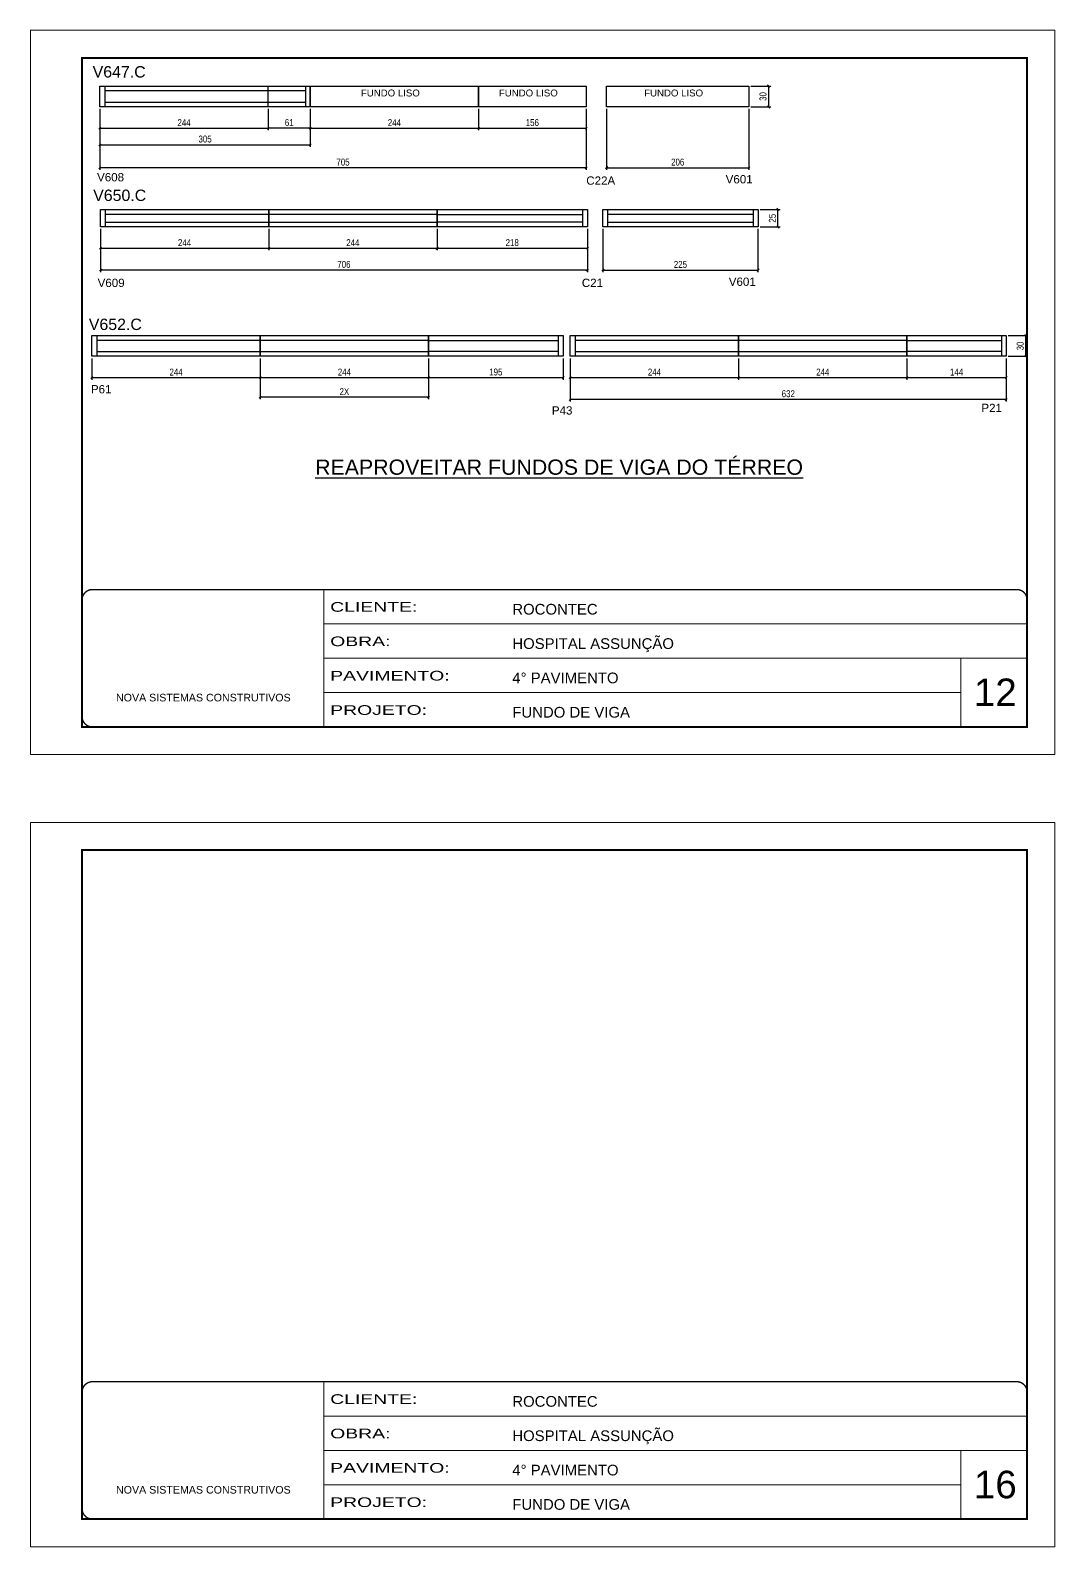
# Model space of a CAD drawing. Extents: x 3111 to 9365, y 861 to 5356.
# Drawn here: x 7880 to 9365, y 861 to 3059 of the extents above; entities that cross this region are included whole.
import ezdxf
from ezdxf.enums import TextEntityAlignment as Align

# ---------------------------------------------------------------- set-up
doc = ezdxf.new("R2010")
doc.units = 0
doc.linetypes.add('CONTINUO', pattern=[0])
doc.linetypes.add('DASHED', pattern=[0.75, 0.5, -0.25])
for name, color, linetype in [('5', 5, 'Continuous'), ('COTA', 241, 'Continuous'), ('NOMENCLATURA', 7, 'Continuous'), ('Painéis', 200, 'Continuous'), ('SARR_2.2x7', 40, 'Continuous')]:
    doc.layers.add(name, color=color, linetype=linetype)
for name, color, linetype, lineweight in [('CARIMBO', 255, 'Continuous', 9), ('Folhas', 255, 'Continuous', 9), ('SARRAFO DE PRESSAO', 251, 'DASHED', 9)]:
    doc.layers.add(name, color=color, linetype=linetype, lineweight=lineweight)
doc.styles.add('ARIAL', font='arial.ttf')
doc.styles.add('COTA TECNICA-50', font='techl___.ttf', dxfattribs={"height": 10})
doc.styles.get("Standard").update_dxf_attribs({"font": 'arial.ttf'})
doc.styles.add('Tecnologia', font='')
doc.styles.get('Tecnologia').set_extended_font_data('Forgotten Futurist')
doc.dimstyles.new('COTA PAINEL-50', dxfattribs={"dimtxt": 10, "dimasz": 3, "dimexe": 3, "dimexo": 3, "dimgap": 3, "dimtad": 1, "dimdec": 1, "dimzin": 12, "dimdsep": 46, "dimtxsty": 'COTA TECNICA-50', "dimblk1": 'OBLIQUE', "dimblk2": 'OBLIQUE', "dimsah": 1, "dimcen": 0.9, "dimclrd": 4, "dimclre": 4, "dimclrt": 240, "dimadec": 1, "dimazin": 3, "dimtfac": 1, "dimtdec": 1, "dimtmove": 0, "dimatfit": 3, "dimfxl": 1, "dimtolj": 1, "dimtzin": 12, "dimarcsym": 0})

# ---------------------------------------------------------------- blocks, each defined once
blk = doc.blocks.new('9999999999')
at = {"color": 30, "linetype": 'CONTINUO'}
for p, q in [((98564.6, 34230.2), (98564.6, 34429.4)), ((98564.6, 34379.6), (99584, 34379.6)), ((98564.6, 34329.8), (99488, 34329.8)), ((99584, 34329.8), (99488, 34329.8)), ((99488, 34329.8), (99488, 34230.2)), ((98564.6, 34280), (99488, 34280))]:
    blk.add_line(p, q, dxfattribs=at)
at = {"color": 30, "linetype": 'CONTINUO', "const_width": 2}
blk.add_lwpolyline([(99584, 34230.2), (99584, 34414.4, 0.414214), (99569, 34429.4), (98229, 34429.4, 0.414214), (98214, 34414.4), (98214, 34245.2, 0.414214), (98229, 34230.2), (99584, 34230.2)], format="xyb", dxfattribs=at)
at = {"layer": 'Folhas'}
blk.add_lwpolyline([(98139, 34190.2), (99624, 34190.2), (99624, 35240.2), (98139, 35240.2)], close=True, dxfattribs=at)
at = {"layer": 'Folhas', "color": 30, "const_width": 3}
blk.add_lwpolyline([(98214, 34230.2), (99584, 34230.2), (99584, 35200.2), (98214, 35200.2)], close=True, dxfattribs=at)
at = {"color": 7, "linetype": 'Continuous', "ltscale": 5, "style": 'ARIAL'}
for s, height, p in [('ROCONTEC', 15.48, (98837.7, 34393.1)), ('HOSPITAL ASSUNÇÃO', 15.483, (98837.7, 34343.3)), ('4° PAVIMENTO', 15.483, (98837.7, 34293.5)), ('NOVA SISTEMAS CONSTRUTIVOS', 11.059, (98263.2, 34267.2)), ('FUNDO DE VIGA', 15.483, (98837.7, 34243.7))]:
    blk.add_text(s, height=height, dxfattribs=at).set_placement(p)
at = {"layer": 'Folhas', "color": 7, "style": 'Tecnologia', "width": 1.5}
for s, p in [('CLIENTE:', (98573.7, 34397.2)), ('OBRA:', (98573.7, 34347.3)), ('PAVIMENTO:', (98573.7, 34297.5)), ('PROJETO:', (98573.7, 34247.7))]:
    blk.add_text(s, height=14, dxfattribs=at).set_placement(p)
blk = doc.blocks.new('_Oblique')
at = {"color": 0, "linetype": 'ByBlock', "lineweight": -2}
blk.add_line((-0.5, -0.5), (0.5, 0.5), dxfattribs=at)
blk = doc.blocks.new('*D329')
at = {"layer": 'COTA', "color": 4, "linetype": 'ByBlock', "lineweight": -2, "transparency": 16777216}
for p, q in [((8469.1, 2771.4), (8469.1, 2740.4)), ((8687.1, 2771.4), (8687.1, 2740.4)), ((8469.1, 2743.4), (8687.1, 2743.4))]:
    blk.add_line(p, q, dxfattribs=at)
at = {"layer": 'Defpoints', "color": 0, "linetype": 'ByBlock', "transparency": 16777216}
for p in [(8469.1, 2774.4), (8687.1, 2774.4), (8687.1, 2743.4)]:
    blk.add_point(p, dxfattribs=at)
at = {"layer": 'COTA', "color": 4, "linetype": 'ByBlock', "lineweight": -2, "transparency": 16777216, "xscale": 3, "yscale": 3, "zscale": 3, "rotation": 180}
blk.add_blockref('_Oblique', (8469.1, 2743.4), dxfattribs=at)
at = {"layer": 'COTA', "color": 4, "linetype": 'ByBlock', "lineweight": -2, "transparency": 16777216, "xscale": 3, "yscale": 3, "zscale": 3}
blk.add_blockref('_Oblique', (8687.1, 2743.4), dxfattribs=at)
at = {"layer": 'COTA', "color": 240, "linetype": 'ByBlock', "transparency": 16777216, "insert": (8578.1, 2751.5), "char_height": 10, "attachment_point": 5, "style": 'COTA TECNICA-50'}
blk.add_mtext('\\A1;218', dxfattribs=at)
blk = doc.blocks.new('*D330')
at = {"layer": 'COTA', "color": 4, "linetype": 'ByBlock', "lineweight": -2, "transparency": 16777216}
for p, q in [((7981.1, 2771.4), (7981.1, 2740.4)), ((8225.1, 2771.4), (8225.1, 2740.4)), ((7981.1, 2743.4), (8225.1, 2743.4))]:
    blk.add_line(p, q, dxfattribs=at)
at = {"layer": 'Defpoints', "color": 0, "linetype": 'ByBlock', "transparency": 16777216}
for p in [(7981.1, 2774.4), (8225.1, 2774.4), (8225.1, 2743.4)]:
    blk.add_point(p, dxfattribs=at)
at = {"layer": 'COTA', "color": 4, "linetype": 'ByBlock', "lineweight": -2, "transparency": 16777216, "xscale": 3, "yscale": 3, "zscale": 3, "rotation": 180}
blk.add_blockref('_Oblique', (7981.1, 2743.4), dxfattribs=at)
at = {"layer": 'COTA', "color": 4, "linetype": 'ByBlock', "lineweight": -2, "transparency": 16777216, "xscale": 3, "yscale": 3, "zscale": 3}
blk.add_blockref('_Oblique', (8225.1, 2743.4), dxfattribs=at)
at = {"layer": 'COTA', "color": 240, "linetype": 'ByBlock', "transparency": 16777216, "insert": (8103.1, 2751.5), "char_height": 10, "attachment_point": 5, "style": 'COTA TECNICA-50'}
blk.add_mtext('\\A1;244', dxfattribs=at)
blk = doc.blocks.new('*D305')
at = {"layer": 'COTA', "color": 4, "linetype": 'ByBlock', "lineweight": -2, "transparency": 16777216}
for p, q in [((8225.1, 2771.4), (8225.1, 2740.4)), ((8469.1, 2771.4), (8469.1, 2740.4)), ((8225.1, 2743.4), (8469.1, 2743.4))]:
    blk.add_line(p, q, dxfattribs=at)
at = {"layer": 'Defpoints', "color": 0, "linetype": 'ByBlock', "transparency": 16777216}
for p in [(8225.1, 2774.4), (8469.1, 2774.4), (8469.1, 2743.4)]:
    blk.add_point(p, dxfattribs=at)
at = {"layer": 'COTA', "color": 4, "linetype": 'ByBlock', "lineweight": -2, "transparency": 16777216, "xscale": 3, "yscale": 3, "zscale": 3, "rotation": 180}
blk.add_blockref('_Oblique', (8225.1, 2743.4), dxfattribs=at)
at = {"layer": 'COTA', "color": 4, "linetype": 'ByBlock', "lineweight": -2, "transparency": 16777216, "xscale": 3, "yscale": 3, "zscale": 3}
blk.add_blockref('_Oblique', (8469.1, 2743.4), dxfattribs=at)
at = {"layer": 'COTA', "color": 240, "linetype": 'ByBlock', "transparency": 16777216, "insert": (8347.1, 2751.5), "char_height": 10, "attachment_point": 5, "style": 'COTA TECNICA-50'}
blk.add_mtext('\\A1;244', dxfattribs=at)
blk = doc.blocks.new('*D306')
at = {"layer": 'COTA', "color": 4, "linetype": 'ByBlock', "lineweight": -2, "transparency": 16777216}
for p, q in [((7981.1, 2771.4), (7981.1, 2708.8)), ((8687.1, 2771.4), (8687.1, 2708.8)), ((8687.1, 2711.8), (7981.1, 2711.8))]:
    blk.add_line(p, q, dxfattribs=at)
at = {"layer": 'Defpoints', "color": 0, "linetype": 'ByBlock', "transparency": 16777216}
for p in [(7981.1, 2774.4), (8687.1, 2774.4), (7981.1, 2711.8)]:
    blk.add_point(p, dxfattribs=at)
at = {"layer": 'COTA', "color": 4, "linetype": 'ByBlock', "lineweight": -2, "transparency": 16777216, "xscale": 3, "yscale": 3, "zscale": 3, "rotation": 180}
blk.add_blockref('_Oblique', (7981.1, 2711.8), dxfattribs=at)
at = {"layer": 'COTA', "color": 4, "linetype": 'ByBlock', "lineweight": -2, "transparency": 16777216, "xscale": 3, "yscale": 3, "zscale": 3}
blk.add_blockref('_Oblique', (8687.1, 2711.8), dxfattribs=at)
at = {"layer": 'COTA', "color": 240, "linetype": 'ByBlock', "transparency": 16777216, "insert": (8334.1, 2719.9), "char_height": 10, "attachment_point": 5, "style": 'COTA TECNICA-50'}
blk.add_mtext('\\A1;706', dxfattribs=at)
blk = doc.blocks.new('*D307')
at = {"layer": 'COTA', "color": 4, "linetype": 'ByBlock', "lineweight": -2, "transparency": 16777216}
for p, q in [((8709.4, 2771.4), (8709.4, 2708.8)), ((8934.4, 2771.4), (8934.4, 2708.8)), ((8709.4, 2711.8), (8934.4, 2711.8))]:
    blk.add_line(p, q, dxfattribs=at)
at = {"layer": 'Defpoints', "color": 0, "linetype": 'ByBlock', "transparency": 16777216}
for p in [(8709.4, 2774.4), (8934.4, 2774.4), (8934.4, 2711.8)]:
    blk.add_point(p, dxfattribs=at)
at = {"layer": 'COTA', "color": 4, "linetype": 'ByBlock', "lineweight": -2, "transparency": 16777216, "xscale": 3, "yscale": 3, "zscale": 3, "rotation": 180}
blk.add_blockref('_Oblique', (8709.4, 2711.8), dxfattribs=at)
at = {"layer": 'COTA', "color": 4, "linetype": 'ByBlock', "lineweight": -2, "transparency": 16777216, "xscale": 3, "yscale": 3, "zscale": 3}
blk.add_blockref('_Oblique', (8934.4, 2711.8), dxfattribs=at)
at = {"layer": 'COTA', "color": 240, "linetype": 'ByBlock', "transparency": 16777216, "insert": (8821.9, 2719.9), "char_height": 10, "attachment_point": 5, "style": 'COTA TECNICA-50'}
blk.add_mtext('\\A1;225', dxfattribs=at)
blk = doc.blocks.new('*D308')
at = {"layer": 'COTA', "color": 4, "linetype": 'ByBlock', "lineweight": -2, "transparency": 16777216}
for p, q in [((8937.4, 2799.4), (8966.4, 2799.4)), ((8963.4, 2774.4), (8963.4, 2799.4)), ((8937.4, 2774.4), (8966.4, 2774.4))]:
    blk.add_line(p, q, dxfattribs=at)
at = {"layer": 'Defpoints', "color": 0, "linetype": 'ByBlock', "transparency": 16777216}
for p in [(8934.4, 2799.4), (8963.4, 2799.4), (8934.4, 2774.4)]:
    blk.add_point(p, dxfattribs=at)
at = {"layer": 'COTA', "color": 4, "linetype": 'ByBlock', "lineweight": -2, "transparency": 16777216, "xscale": 3, "yscale": 3, "zscale": 3}
for p, rotation in [((8963.4, 2799.4), 90), ((8963.4, 2774.4), 270)]:
    blk.add_blockref('_Oblique', p, dxfattribs=dict(at, rotation=rotation))
at = {"layer": 'COTA', "color": 240, "linetype": 'ByBlock', "transparency": 16777216, "insert": (8955.3, 2786.9), "char_height": 10, "attachment_point": 5, "rotation": 90, "style": 'COTA TECNICA-50'}
blk.add_mtext('\\A1;25', dxfattribs=at)
blk = doc.blocks.new('*D331')
at = {"layer": 'COTA', "color": 4, "linetype": 'ByBlock', "lineweight": -2, "transparency": 16777216}
for p, q in [((8456.8, 2583.7), (8456.8, 2552.8)), ((8651.8, 2583.7), (8651.8, 2552.8)), ((8456.8, 2555.8), (8651.8, 2555.8))]:
    blk.add_line(p, q, dxfattribs=at)
at = {"layer": 'Defpoints', "color": 0, "linetype": 'ByBlock', "transparency": 16777216}
for p in [(8456.8, 2586.7), (8651.8, 2586.7), (8651.8, 2555.8)]:
    blk.add_point(p, dxfattribs=at)
at = {"layer": 'COTA', "color": 4, "linetype": 'ByBlock', "lineweight": -2, "transparency": 16777216, "xscale": 3, "yscale": 3, "zscale": 3, "rotation": 180}
blk.add_blockref('_Oblique', (8456.8, 2555.8), dxfattribs=at)
at = {"layer": 'COTA', "color": 4, "linetype": 'ByBlock', "lineweight": -2, "transparency": 16777216, "xscale": 3, "yscale": 3, "zscale": 3}
blk.add_blockref('_Oblique', (8651.8, 2555.8), dxfattribs=at)
at = {"layer": 'COTA', "color": 240, "linetype": 'ByBlock', "transparency": 16777216, "insert": (8554.3, 2563.9), "char_height": 10, "attachment_point": 5, "style": 'COTA TECNICA-50'}
blk.add_mtext('\\A1;195', dxfattribs=at)
blk = doc.blocks.new('*D332')
at = {"layer": 'COTA', "color": 4, "linetype": 'ByBlock', "lineweight": -2, "transparency": 16777216}
for p, q in [((7968.8, 2583.7), (7968.8, 2552.8)), ((8212.8, 2583.7), (8212.8, 2552.8)), ((7968.8, 2555.8), (8212.8, 2555.8))]:
    blk.add_line(p, q, dxfattribs=at)
at = {"layer": 'Defpoints', "color": 0, "linetype": 'ByBlock', "transparency": 16777216}
for p in [(7968.8, 2586.7), (8212.8, 2586.7), (8212.8, 2555.8)]:
    blk.add_point(p, dxfattribs=at)
at = {"layer": 'COTA', "color": 4, "linetype": 'ByBlock', "lineweight": -2, "transparency": 16777216, "xscale": 3, "yscale": 3, "zscale": 3, "rotation": 180}
blk.add_blockref('_Oblique', (7968.8, 2555.8), dxfattribs=at)
at = {"layer": 'COTA', "color": 4, "linetype": 'ByBlock', "lineweight": -2, "transparency": 16777216, "xscale": 3, "yscale": 3, "zscale": 3}
blk.add_blockref('_Oblique', (8212.8, 2555.8), dxfattribs=at)
at = {"layer": 'COTA', "color": 240, "linetype": 'ByBlock', "transparency": 16777216, "insert": (8090.8, 2563.8), "char_height": 10, "attachment_point": 5, "style": 'COTA TECNICA-50'}
blk.add_mtext('\\A1;244', dxfattribs=at)
blk = doc.blocks.new('*D309')
at = {"layer": 'COTA', "color": 4, "linetype": 'ByBlock', "lineweight": -2, "transparency": 16777216}
for p, q in [((8212.8, 2583.7), (8212.8, 2552.8)), ((8456.8, 2583.7), (8456.8, 2552.8)), ((8212.8, 2555.8), (8456.8, 2555.8))]:
    blk.add_line(p, q, dxfattribs=at)
at = {"layer": 'Defpoints', "color": 0, "linetype": 'ByBlock', "transparency": 16777216}
for p in [(8212.8, 2586.7), (8456.8, 2586.7), (8456.8, 2555.8)]:
    blk.add_point(p, dxfattribs=at)
at = {"layer": 'COTA', "color": 4, "linetype": 'ByBlock', "lineweight": -2, "transparency": 16777216, "xscale": 3, "yscale": 3, "zscale": 3, "rotation": 180}
blk.add_blockref('_Oblique', (8212.8, 2555.8), dxfattribs=at)
at = {"layer": 'COTA', "color": 4, "linetype": 'ByBlock', "lineweight": -2, "transparency": 16777216, "xscale": 3, "yscale": 3, "zscale": 3}
blk.add_blockref('_Oblique', (8456.8, 2555.8), dxfattribs=at)
at = {"layer": 'COTA', "color": 240, "linetype": 'ByBlock', "transparency": 16777216, "insert": (8334.8, 2563.8), "char_height": 10, "attachment_point": 5, "style": 'COTA TECNICA-50'}
blk.add_mtext('\\A1;244', dxfattribs=at)
blk = doc.blocks.new('*D310')
at = {"layer": 'COTA', "color": 4, "linetype": 'ByBlock', "lineweight": -2, "transparency": 16777216}
for p, q in [((8212.8, 2583.7), (8212.8, 2524.4)), ((8456.8, 2583.7), (8456.8, 2524.4)), ((8456.8, 2527.4), (8212.8, 2527.4))]:
    blk.add_line(p, q, dxfattribs=at)
at = {"layer": 'Defpoints', "color": 0, "linetype": 'ByBlock', "transparency": 16777216}
for p in [(8212.8, 2586.7), (8456.8, 2586.7), (8212.8, 2527.4)]:
    blk.add_point(p, dxfattribs=at)
at = {"layer": 'COTA', "color": 4, "linetype": 'ByBlock', "lineweight": -2, "transparency": 16777216, "xscale": 3, "yscale": 3, "zscale": 3, "rotation": 180}
blk.add_blockref('_Oblique', (8212.8, 2527.4), dxfattribs=at)
at = {"layer": 'COTA', "color": 4, "linetype": 'ByBlock', "lineweight": -2, "transparency": 16777216, "xscale": 3, "yscale": 3, "zscale": 3}
blk.add_blockref('_Oblique', (8456.8, 2527.4), dxfattribs=at)
at = {"layer": 'COTA', "color": 240, "linetype": 'ByBlock', "transparency": 16777216, "insert": (8334.8, 2535.5), "char_height": 10, "attachment_point": 5, "style": 'COTA TECNICA-50'}
blk.add_mtext('\\A1;2X', dxfattribs=at)
blk = doc.blocks.new('*D333')
at = {"layer": 'COTA', "color": 4, "linetype": 'ByBlock', "lineweight": -2, "transparency": 16777216}
for p, q in [((9150.3, 2583.7), (9150.3, 2552.8)), ((9294.3, 2583.7), (9294.3, 2552.8)), ((9150.3, 2555.8), (9294.3, 2555.8))]:
    blk.add_line(p, q, dxfattribs=at)
at = {"layer": 'Defpoints', "color": 0, "linetype": 'ByBlock', "transparency": 16777216}
for p in [(9150.3, 2586.7), (9294.3, 2586.7), (9294.3, 2555.8)]:
    blk.add_point(p, dxfattribs=at)
at = {"layer": 'COTA', "color": 4, "linetype": 'ByBlock', "lineweight": -2, "transparency": 16777216, "xscale": 3, "yscale": 3, "zscale": 3, "rotation": 180}
blk.add_blockref('_Oblique', (9150.3, 2555.8), dxfattribs=at)
at = {"layer": 'COTA', "color": 4, "linetype": 'ByBlock', "lineweight": -2, "transparency": 16777216, "xscale": 3, "yscale": 3, "zscale": 3}
blk.add_blockref('_Oblique', (9294.3, 2555.8), dxfattribs=at)
at = {"layer": 'COTA', "color": 240, "linetype": 'ByBlock', "transparency": 16777216, "insert": (9222.3, 2563.8), "char_height": 10, "attachment_point": 5, "style": 'COTA TECNICA-50'}
blk.add_mtext('\\A1;144', dxfattribs=at)
blk = doc.blocks.new('*D334')
at = {"layer": 'COTA', "color": 4, "linetype": 'ByBlock', "lineweight": -2, "transparency": 16777216}
for p, q in [((8662.3, 2583.7), (8662.3, 2552.8)), ((8906.3, 2583.7), (8906.3, 2552.8)), ((8662.3, 2555.8), (8906.3, 2555.8))]:
    blk.add_line(p, q, dxfattribs=at)
at = {"layer": 'Defpoints', "color": 0, "linetype": 'ByBlock', "transparency": 16777216}
for p in [(8662.3, 2586.7), (8906.3, 2586.7), (8906.3, 2555.8)]:
    blk.add_point(p, dxfattribs=at)
at = {"layer": 'COTA', "color": 4, "linetype": 'ByBlock', "lineweight": -2, "transparency": 16777216, "xscale": 3, "yscale": 3, "zscale": 3, "rotation": 180}
blk.add_blockref('_Oblique', (8662.3, 2555.8), dxfattribs=at)
at = {"layer": 'COTA', "color": 4, "linetype": 'ByBlock', "lineweight": -2, "transparency": 16777216, "xscale": 3, "yscale": 3, "zscale": 3}
blk.add_blockref('_Oblique', (8906.3, 2555.8), dxfattribs=at)
at = {"layer": 'COTA', "color": 240, "linetype": 'ByBlock', "transparency": 16777216, "insert": (8784.3, 2563.8), "char_height": 10, "attachment_point": 5, "style": 'COTA TECNICA-50'}
blk.add_mtext('\\A1;244', dxfattribs=at)
blk = doc.blocks.new('*D311')
at = {"layer": 'COTA', "color": 4, "linetype": 'ByBlock', "lineweight": -2, "transparency": 16777216}
for p, q in [((8906.3, 2583.7), (8906.3, 2552.8)), ((9150.3, 2583.7), (9150.3, 2552.8)), ((8906.3, 2555.8), (9150.3, 2555.8))]:
    blk.add_line(p, q, dxfattribs=at)
at = {"layer": 'Defpoints', "color": 0, "linetype": 'ByBlock', "transparency": 16777216}
for p in [(8906.3, 2586.7), (9150.3, 2586.7), (9150.3, 2555.8)]:
    blk.add_point(p, dxfattribs=at)
at = {"layer": 'COTA', "color": 4, "linetype": 'ByBlock', "lineweight": -2, "transparency": 16777216, "xscale": 3, "yscale": 3, "zscale": 3, "rotation": 180}
blk.add_blockref('_Oblique', (8906.3, 2555.8), dxfattribs=at)
at = {"layer": 'COTA', "color": 4, "linetype": 'ByBlock', "lineweight": -2, "transparency": 16777216, "xscale": 3, "yscale": 3, "zscale": 3}
blk.add_blockref('_Oblique', (9150.3, 2555.8), dxfattribs=at)
at = {"layer": 'COTA', "color": 240, "linetype": 'ByBlock', "transparency": 16777216, "insert": (9028.3, 2563.8), "char_height": 10, "attachment_point": 5, "style": 'COTA TECNICA-50'}
blk.add_mtext('\\A1;244', dxfattribs=at)
blk = doc.blocks.new('*D312')
at = {"layer": 'COTA', "color": 4, "linetype": 'ByBlock', "lineweight": -2, "transparency": 16777216}
for p, q in [((8662.3, 2583.7), (8662.3, 2521.2)), ((9294.3, 2583.7), (9294.3, 2521.2)), ((9294.3, 2524.2), (8662.3, 2524.2))]:
    blk.add_line(p, q, dxfattribs=at)
at = {"layer": 'Defpoints', "color": 0, "linetype": 'ByBlock', "transparency": 16777216}
for p in [(8662.3, 2586.7), (9294.3, 2586.7), (8662.3, 2524.2)]:
    blk.add_point(p, dxfattribs=at)
at = {"layer": 'COTA', "color": 4, "linetype": 'ByBlock', "lineweight": -2, "transparency": 16777216, "xscale": 3, "yscale": 3, "zscale": 3, "rotation": 180}
blk.add_blockref('_Oblique', (8662.3, 2524.2), dxfattribs=at)
at = {"layer": 'COTA', "color": 4, "linetype": 'ByBlock', "lineweight": -2, "transparency": 16777216, "xscale": 3, "yscale": 3, "zscale": 3}
blk.add_blockref('_Oblique', (9294.3, 2524.2), dxfattribs=at)
at = {"layer": 'COTA', "color": 240, "linetype": 'ByBlock', "transparency": 16777216, "insert": (8978.3, 2532.4), "char_height": 10, "attachment_point": 5, "style": 'COTA TECNICA-50'}
blk.add_mtext('\\A1;632', dxfattribs=at)
blk = doc.blocks.new('*D335')
at = {"layer": 'COTA', "color": 4, "linetype": 'ByBlock', "lineweight": -2, "transparency": 16777216}
for p, q in [((9297.3, 2616.7), (9325.8, 2616.7)), ((9322.8, 2586.7), (9322.8, 2616.7)), ((9297.3, 2586.7), (9325.8, 2586.7))]:
    blk.add_line(p, q, dxfattribs=at)
at = {"layer": 'Defpoints', "color": 0, "linetype": 'ByBlock', "transparency": 16777216}
for p in [(9294.3, 2616.7), (9322.8, 2616.7), (9294.3, 2586.7)]:
    blk.add_point(p, dxfattribs=at)
at = {"layer": 'COTA', "color": 4, "linetype": 'ByBlock', "lineweight": -2, "transparency": 16777216, "xscale": 3, "yscale": 3, "zscale": 3}
for p, rotation in [((9322.8, 2616.7), 90), ((9322.8, 2586.7), 270)]:
    blk.add_blockref('_Oblique', p, dxfattribs=dict(at, rotation=rotation))
at = {"layer": 'COTA', "color": 240, "linetype": 'ByBlock', "transparency": 16777216, "insert": (9314.6, 2601.7), "char_height": 10, "attachment_point": 5, "rotation": 90, "style": 'COTA TECNICA-50'}
blk.add_mtext('\\A1;30', dxfattribs=at)
blk = doc.blocks.new('*D324')
at = {"layer": 'COTA', "color": 4, "linetype": 'ByBlock', "lineweight": -2, "transparency": 16777216}
for p, q in [((8529.3, 2945.4), (8529.3, 2914.4)), ((8685.3, 2945.4), (8685.3, 2914.4)), ((8529.3, 2917.4), (8685.3, 2917.4))]:
    blk.add_line(p, q, dxfattribs=at)
at = {"layer": 'Defpoints', "color": 0, "linetype": 'ByBlock', "transparency": 16777216}
for p in [(8529.3, 2948.4), (8685.3, 2948.4), (8685.3, 2917.4)]:
    blk.add_point(p, dxfattribs=at)
at = {"layer": 'COTA', "color": 4, "linetype": 'ByBlock', "lineweight": -2, "transparency": 16777216, "xscale": 3, "yscale": 3, "zscale": 3, "rotation": 180}
blk.add_blockref('_Oblique', (8529.3, 2917.4), dxfattribs=at)
at = {"layer": 'COTA', "color": 4, "linetype": 'ByBlock', "lineweight": -2, "transparency": 16777216, "xscale": 3, "yscale": 3, "zscale": 3}
blk.add_blockref('_Oblique', (8685.3, 2917.4), dxfattribs=at)
at = {"layer": 'COTA', "color": 240, "linetype": 'ByBlock', "transparency": 16777216, "insert": (8607.3, 2925.5), "char_height": 10, "attachment_point": 5, "style": 'COTA TECNICA-50'}
blk.add_mtext('\\A1;156', dxfattribs=at)
blk = doc.blocks.new('*D325')
at = {"layer": 'COTA', "color": 4, "linetype": 'ByBlock', "lineweight": -2, "transparency": 16777216}
for p, q in [((7980.3, 2945.4), (7980.3, 2914.4)), ((8224.3, 2945.4), (8224.3, 2914.4)), ((7980.3, 2917.4), (8224.3, 2917.4))]:
    blk.add_line(p, q, dxfattribs=at)
at = {"layer": 'Defpoints', "color": 0, "linetype": 'ByBlock', "transparency": 16777216}
for p in [(7980.3, 2948.4), (8224.3, 2948.4), (8224.3, 2917.4)]:
    blk.add_point(p, dxfattribs=at)
at = {"layer": 'COTA', "color": 4, "linetype": 'ByBlock', "lineweight": -2, "transparency": 16777216, "xscale": 3, "yscale": 3, "zscale": 3, "rotation": 180}
blk.add_blockref('_Oblique', (7980.3, 2917.4), dxfattribs=at)
at = {"layer": 'COTA', "color": 4, "linetype": 'ByBlock', "lineweight": -2, "transparency": 16777216, "xscale": 3, "yscale": 3, "zscale": 3}
blk.add_blockref('_Oblique', (8224.3, 2917.4), dxfattribs=at)
at = {"layer": 'COTA', "color": 240, "linetype": 'ByBlock', "transparency": 16777216, "insert": (8102.3, 2925.5), "char_height": 10, "attachment_point": 5, "style": 'COTA TECNICA-50'}
blk.add_mtext('\\A1;244', dxfattribs=at)
blk = doc.blocks.new('*D295')
at = {"layer": 'COTA', "color": 4, "linetype": 'ByBlock', "lineweight": -2, "transparency": 16777216}
for p, q in [((8285.3, 2945.4), (8285.3, 2914.4)), ((8529.3, 2945.4), (8529.3, 2914.4)), ((8285.3, 2917.4), (8529.3, 2917.4))]:
    blk.add_line(p, q, dxfattribs=at)
at = {"layer": 'Defpoints', "color": 0, "linetype": 'ByBlock', "transparency": 16777216}
for p in [(8285.3, 2948.4), (8529.3, 2948.4), (8529.3, 2917.4)]:
    blk.add_point(p, dxfattribs=at)
at = {"layer": 'COTA', "color": 4, "linetype": 'ByBlock', "lineweight": -2, "transparency": 16777216, "xscale": 3, "yscale": 3, "zscale": 3, "rotation": 180}
blk.add_blockref('_Oblique', (8285.3, 2917.4), dxfattribs=at)
at = {"layer": 'COTA', "color": 4, "linetype": 'ByBlock', "lineweight": -2, "transparency": 16777216, "xscale": 3, "yscale": 3, "zscale": 3}
blk.add_blockref('_Oblique', (8529.3, 2917.4), dxfattribs=at)
at = {"layer": 'COTA', "color": 240, "linetype": 'ByBlock', "transparency": 16777216, "insert": (8407.3, 2925.5), "char_height": 10, "attachment_point": 5, "style": 'COTA TECNICA-50'}
blk.add_mtext('\\A1;244', dxfattribs=at)
blk = doc.blocks.new('*D296')
at = {"layer": 'COTA', "color": 4, "linetype": 'ByBlock', "lineweight": -2, "transparency": 16777216}
for p, q in [((7980.3, 2945.4), (7980.3, 2857.1)), ((8685.3, 2945.4), (8685.3, 2857.1)), ((8685.3, 2860.1), (7980.3, 2860.1))]:
    blk.add_line(p, q, dxfattribs=at)
at = {"layer": 'Defpoints', "color": 0, "linetype": 'ByBlock', "transparency": 16777216}
for p in [(7980.3, 2948.4), (8685.3, 2948.4), (7980.3, 2860.1)]:
    blk.add_point(p, dxfattribs=at)
at = {"layer": 'COTA', "color": 4, "linetype": 'ByBlock', "lineweight": -2, "transparency": 16777216, "xscale": 3, "yscale": 3, "zscale": 3, "rotation": 180}
blk.add_blockref('_Oblique', (7980.3, 2860.1), dxfattribs=at)
at = {"layer": 'COTA', "color": 4, "linetype": 'ByBlock', "lineweight": -2, "transparency": 16777216, "xscale": 3, "yscale": 3, "zscale": 3}
blk.add_blockref('_Oblique', (8685.3, 2860.1), dxfattribs=at)
at = {"layer": 'COTA', "color": 240, "linetype": 'ByBlock', "transparency": 16777216, "insert": (8332.8, 2868.2), "char_height": 10, "attachment_point": 5, "style": 'COTA TECNICA-50'}
blk.add_mtext('\\A1;705', dxfattribs=at)
blk = doc.blocks.new('*D297')
at = {"layer": 'COTA', "color": 4, "linetype": 'ByBlock', "lineweight": -2, "transparency": 16777216}
for p, q in [((8715, 2945.4), (8715, 2857.1)), ((8921, 2945.4), (8921, 2857.1)), ((8715, 2860.1), (8921, 2860.1))]:
    blk.add_line(p, q, dxfattribs=at)
at = {"layer": 'Defpoints', "color": 0, "linetype": 'ByBlock', "transparency": 16777216}
for p in [(8715, 2948.4), (8921, 2948.4), (8921, 2860.1)]:
    blk.add_point(p, dxfattribs=at)
at = {"layer": 'COTA', "color": 4, "linetype": 'ByBlock', "lineweight": -2, "transparency": 16777216, "xscale": 3, "yscale": 3, "zscale": 3, "rotation": 180}
blk.add_blockref('_Oblique', (8715, 2860.1), dxfattribs=at)
at = {"layer": 'COTA', "color": 4, "linetype": 'ByBlock', "lineweight": -2, "transparency": 16777216, "xscale": 3, "yscale": 3, "zscale": 3}
blk.add_blockref('_Oblique', (8921, 2860.1), dxfattribs=at)
at = {"layer": 'COTA', "color": 240, "linetype": 'ByBlock', "transparency": 16777216, "insert": (8818, 2868.2), "char_height": 10, "attachment_point": 5, "style": 'COTA TECNICA-50'}
blk.add_mtext('\\A1;206', dxfattribs=at)
blk = doc.blocks.new('*D298')
at = {"layer": 'COTA', "color": 4, "linetype": 'ByBlock', "lineweight": -2, "transparency": 16777216}
for p, q in [((8924, 2978.4), (8952.9, 2978.4)), ((8949.9, 2948.4), (8949.9, 2978.4)), ((8924, 2948.4), (8952.9, 2948.4))]:
    blk.add_line(p, q, dxfattribs=at)
at = {"layer": 'Defpoints', "color": 0, "linetype": 'ByBlock', "transparency": 16777216}
for p in [(8921, 2978.4), (8949.9, 2978.4), (8921, 2948.4)]:
    blk.add_point(p, dxfattribs=at)
at = {"layer": 'COTA', "color": 4, "linetype": 'ByBlock', "lineweight": -2, "transparency": 16777216, "xscale": 3, "yscale": 3, "zscale": 3}
for p, rotation in [((8949.9, 2978.4), 90), ((8949.9, 2948.4), 270)]:
    blk.add_blockref('_Oblique', p, dxfattribs=dict(at, rotation=rotation))
at = {"layer": 'COTA', "color": 240, "linetype": 'ByBlock', "transparency": 16777216, "insert": (8941.7, 2963.4), "char_height": 10, "attachment_point": 5, "rotation": 90, "style": 'COTA TECNICA-50'}
blk.add_mtext('\\A1;30', dxfattribs=at)
blk = doc.blocks.new('*D299')
at = {"layer": 'Defpoints', "color": 0, "linetype": 'ByBlock', "transparency": 16777216}
for p in [(7980.3, 2948.4), (8285.3, 2948.4), (8285.3, 2893.5)]:
    blk.add_point(p, dxfattribs=at)
at = {"layer": 'Painéis', "color": 4, "linetype": 'ByBlock', "lineweight": -2, "transparency": 16777216}
for p, q in [((7980.3, 2945.4), (7980.3, 2890.5)), ((8285.3, 2945.4), (8285.3, 2890.5)), ((7980.3, 2893.5), (8285.3, 2893.5))]:
    blk.add_line(p, q, dxfattribs=at)
at = {"layer": 'Painéis', "color": 4, "linetype": 'ByBlock', "lineweight": -2, "transparency": 16777216, "xscale": 3, "yscale": 3, "zscale": 3, "rotation": 180}
blk.add_blockref('_Oblique', (7980.3, 2893.5), dxfattribs=at)
at = {"layer": 'Painéis', "color": 4, "linetype": 'ByBlock', "lineweight": -2, "transparency": 16777216, "xscale": 3, "yscale": 3, "zscale": 3}
blk.add_blockref('_Oblique', (8285.3, 2893.5), dxfattribs=at)
at = {"layer": 'Painéis', "color": 240, "linetype": 'ByBlock', "transparency": 16777216, "insert": (8132.8, 2901.7), "char_height": 10, "attachment_point": 5, "style": 'COTA TECNICA-50'}
blk.add_mtext('\\A1;305', dxfattribs=at)
blk = doc.blocks.new('*D326')
at = {"layer": 'Defpoints', "color": 0, "linetype": 'ByBlock', "transparency": 16777216}
for p in [(8224.3, 2948.4), (8285.3, 2948.4), (8224.3, 2917.4)]:
    blk.add_point(p, dxfattribs=at)
at = {"layer": 'Painéis', "color": 4, "linetype": 'ByBlock', "lineweight": -2, "transparency": 16777216}
for p, q in [((8224.3, 2945.4), (8224.3, 2914.4)), ((8285.3, 2945.4), (8285.3, 2914.4)), ((8285.3, 2917.4), (8224.3, 2917.4))]:
    blk.add_line(p, q, dxfattribs=at)
at = {"layer": 'Painéis', "color": 4, "linetype": 'ByBlock', "lineweight": -2, "transparency": 16777216, "xscale": 3, "yscale": 3, "zscale": 3, "rotation": 180}
blk.add_blockref('_Oblique', (8224.3, 2917.4), dxfattribs=at)
at = {"layer": 'Painéis', "color": 4, "linetype": 'ByBlock', "lineweight": -2, "transparency": 16777216, "xscale": 3, "yscale": 3, "zscale": 3}
blk.add_blockref('_Oblique', (8285.3, 2917.4), dxfattribs=at)
at = {"layer": 'Painéis', "color": 240, "linetype": 'ByBlock', "transparency": 16777216, "insert": (8254.8, 2925.5), "char_height": 10, "attachment_point": 5, "style": 'COTA TECNICA-50'}
blk.add_mtext('\\A1;61', dxfattribs=at)

msp = doc.modelspace()

# ---------------------------------------------------------------- linework, layer by layer
at = {"layer": 'Painéis', "linetype": 'ByBlock'}
msp.add_line((8224.31, 2948.4), (8224.31, 2978.4), dxfattribs=at)
at = {"layer": 'Painéis', "linetype": 'Continuous'}
for points in [[(7980.31, 2978.4), (8285.31, 2978.4), (8285.31, 2948.4), (7980.31, 2948.4)], [(8285.31, 2978.4), (8529.31, 2978.4), (8529.31, 2948.4), (8285.31, 2948.4)], [(8714.96, 2978.4), (8920.96, 2978.4), (8920.96, 2948.4), (8714.96, 2948.4)], [(7981.11, 2799.38), (8225.11, 2799.38), (8225.11, 2774.38), (7981.11, 2774.38)], [(8225.11, 2799.38), (8469.11, 2799.38), (8469.11, 2774.38), (8225.11, 2774.38)], [(8709.44, 2799.38), (8934.44, 2799.38), (8934.44, 2774.38), (8709.44, 2774.38)], [(7968.81, 2616.75), (8212.81, 2616.75), (8212.81, 2586.75), (7968.81, 2586.75)], [(8212.81, 2616.75), (8456.81, 2616.75), (8456.81, 2586.75), (8212.81, 2586.75)], [(8662.27, 2616.75), (8906.27, 2616.75), (8906.27, 2586.75), (8662.27, 2586.75)], [(8906.27, 2616.75), (9150.27, 2616.75), (9150.27, 2586.75), (8906.27, 2586.75)]]:
    msp.add_lwpolyline(points, close=True, dxfattribs=at)
at = {"layer": 'Painéis', "linetype": 'ByBlock'}
for points in [[(8529.31, 2978.4), (8685.34, 2978.4), (8685.34, 2948.4), (8529.31, 2948.4)], [(8469.11, 2799.38), (8687.14, 2799.38), (8687.14, 2774.38), (8469.11, 2774.38)], [(8456.81, 2616.75), (8651.85, 2616.75), (8651.85, 2586.75), (8456.81, 2586.75)], [(9150.27, 2616.75), (9294.3, 2616.75), (9294.3, 2586.75), (9150.27, 2586.75)]]:
    msp.add_lwpolyline(points, close=True, dxfattribs=at)
at = {"layer": 'SARR_2.2x7', "linetype": 'Continuous'}
for p, q in [((7987.31, 2978.4), (7987.31, 2948.4)), ((8278.33, 2971.4), (7987.31, 2971.4)), ((8278.33, 2978.4), (8278.33, 2948.4)), ((7987.31, 2955.4), (8278.33, 2955.4)), ((7988.11, 2799.38), (7988.11, 2774.38)), ((8225.11, 2792.38), (7988.11, 2792.38)), ((8469.11, 2792.38), (8225.11, 2792.38)), ((8469.11, 2792.38), (8680.17, 2792.38)), ((8680.17, 2799.38), (8680.17, 2774.38)), ((8716.44, 2799.38), (8716.44, 2774.38)), ((8927.44, 2792.38), (8716.44, 2792.38)), ((8927.44, 2799.38), (8927.44, 2774.38)), ((7988.11, 2781.38), (8225.11, 2781.38)), ((8225.11, 2781.38), (8469.11, 2781.38)), ((8680.17, 2781.38), (8469.11, 2781.38)), ((8716.44, 2781.38), (8927.44, 2781.38)), ((7975.81, 2616.75), (7975.81, 2586.75)), ((8644.87, 2616.75), (8644.87, 2586.75)), ((8669.27, 2616.75), (8669.27, 2586.75)), ((9287.33, 2616.75), (9287.33, 2586.75)), ((8212.81, 2609.75), (7975.81, 2609.75)), ((8456.81, 2609.75), (8212.81, 2609.75)), ((8456.82, 2609.75), (8644.87, 2609.75)), ((8906.27, 2609.75), (8669.27, 2609.75)), ((9150.27, 2609.75), (8906.27, 2609.75)), ((9150.27, 2609.75), (9287.33, 2609.75)), ((7975.81, 2593.75), (8212.81, 2593.75)), ((8212.81, 2593.75), (8456.81, 2593.75)), ((8644.87, 2593.75), (8456.81, 2593.75)), ((8669.27, 2593.75), (8906.27, 2593.75)), ((8906.27, 2593.75), (9150.27, 2593.75)), ((9287.33, 2593.75), (9150.27, 2593.75))]:
    msp.add_line(p, q, dxfattribs=at)

# ---------------------------------------------------------------- block references
at = {"layer": 'SARRAFO DE PRESSAO', "color": 6, "linetype": 'ByBlock'}
for p in [(-90259.48, -32180.86), (-90259.48, -33329.44)]:
    msp.add_blockref('9999999999', p, dxfattribs=at)

# ---------------------------------------------------------------- texts
at = {"color": 0, "linetype": 'Continuous', "ltscale": 5, "style": 'ARIAL'}
for p in [(8358.76, 2963.47), (8558.77, 2963.47), (8769.4, 2963.47)]:
    msp.add_text('FUNDO LISO', height=10, dxfattribs=at).set_placement(p)
msp.add_text('%%UREAPROVEITAR FUNDOS DE VIGA DO TÉRREO', height=22.1184, dxfattribs=at).set_placement((8646.03, 2414.93), align=Align.CENTER)
at = {"layer": '5', "linetype": 'Continuous'}
for s, p in [('V608', (7976.27, 2840.36)), ('C22A', (8685.45, 2835.5)), ('V601', (8887.54, 2837.45)), ('V609', (7977.07, 2687.2)), ('C21', (8679.03, 2687.2)), ('V601', (8892.03, 2688.86)), ('P61', (7967.31, 2532.98)), ('P43', (8635.57, 2502.21)), ('P21', (9258.32, 2505.88))]:
    msp.add_text(s, height=12, rotation=359.99996, dxfattribs=at).set_placement(p)
at = {"layer": 'CARIMBO', "style": 'ARIAL'}
for s, p in [('12', (9247.36, 2079.49)), ('16', (9247.36, 930.91))]:
    msp.add_text(s, height=40, dxfattribs=at).set_placement(p)
at = {"layer": 'NOMENCLATURA', "linetype": 'Continuous'}
for s, p in [('V647.C', (7969.85, 2990.92)), ('V650.C', (7970.64, 2811.89)), ('V652.C', (7964.31, 2624.82))]:
    msp.add_text(s, height=16.5, dxfattribs=at).set_placement(p)

# ---------------------------------------------------------------- dimensions: what is measured, and where the dimension line sits
at = {"layer": 'COTA', "linetype": 'ByBlock'}
for base, p1, p2, picture, middle in [((8949.93, 2978.4), (8920.96, 2948.4), (8920.96, 2978.4), '*D298', (8941.71, 2963.4)), ((8963.41, 2799.38), (8934.44, 2774.38), (8934.44, 2799.38), '*D308', (8955.3, 2786.88)), ((9322.82, 2616.75), (9294.3, 2586.75), (9294.3, 2616.75), '*D335', (9314.6, 2601.75))]:
    dim = msp.add_linear_dim(base=base, p1=p1, p2=p2, angle=90, dimstyle='COTA PAINEL-50', override={"dimarcsym": 1}, dxfattribs=at)
    dim.commit()
    dim.dimension.update_dxf_attribs({"geometry": picture, "text_midpoint": middle})
for p1, p2, distance, picture, middle in [((7980.31, 2948.4), (8224.31, 2948.4), -30.99, '*D325', (8102.31, 2925.48)), ((8285.31, 2948.4), (8529.31, 2948.4), -30.99, '*D295', (8407.31, 2925.48)), ((8714.96, 2948.4), (8920.96, 2948.4), -88.28, '*D297', (8817.96, 2868.22)), ((7981.11, 2774.38), (8225.11, 2774.38), -30.99, '*D330', (8103.11, 2751.46)), ((8225.11, 2774.38), (8469.11, 2774.38), -30.99, '*D305', (8347.11, 2751.46)), ((8709.44, 2774.38), (8934.44, 2774.38), -62.56, '*D307', (8821.94, 2719.92)), ((7968.81, 2586.75), (8212.81, 2586.75), -30.99, '*D332', (8090.81, 2563.83)), ((8212.81, 2586.75), (8456.81, 2586.75), -30.99, '*D309', (8334.81, 2563.83)), ((8662.27, 2586.75), (8906.27, 2586.75), -30.99, '*D334', (8784.27, 2563.83)), ((8906.27, 2586.75), (9150.27, 2586.75), -30.99, '*D311', (9028.27, 2563.83))]:
    dim = msp.add_aligned_dim(p1=p1, p2=p2, distance=distance, dimstyle='COTA PAINEL-50', override={"dimarcsym": 1}, dxfattribs=at)
    dim.commit()
    dim.dimension.update_dxf_attribs({"geometry": picture, "text_midpoint": middle})
for base, p1, p2, picture, middle in [((7980.31, 2860.12), (8685.34, 2948.4), (7980.31, 2948.4), '*D296', (8332.83, 2868.23)), ((8685.34, 2917.41), (8529.31, 2948.4), (8685.34, 2948.4), '*D324', (8607.33, 2925.52)), ((7981.11, 2711.81), (8687.14, 2774.38), (7981.11, 2774.38), '*D306', (8334.12, 2719.92)), ((8687.14, 2743.39), (8469.11, 2774.38), (8687.14, 2774.38), '*D329', (8578.12, 2751.48)), ((8651.85, 2555.75), (8456.81, 2586.75), (8651.85, 2586.75), '*D331', (8554.33, 2563.89)), ((8662.27, 2524.18), (9294.3, 2586.75), (8662.27, 2586.75), '*D312', (8978.28, 2532.4)), ((9294.3, 2555.75), (9150.27, 2586.75), (9294.3, 2586.75), '*D333', (9222.28, 2563.83))]:
    dim = msp.add_linear_dim(base=base, p1=p1, p2=p2, dimstyle='COTA PAINEL-50', override={"dimarcsym": 1}, dxfattribs=at)
    dim.commit()
    dim.dimension.update_dxf_attribs({"geometry": picture, "text_midpoint": middle})
dim = msp.add_linear_dim(base=(8212.81, 2527.42), p1=(8456.81, 2586.75), p2=(8212.81, 2586.75), text='2X', dimstyle='COTA PAINEL-50', override={"dimarcsym": 1}, dxfattribs=at)
dim.commit()
dim.dimension.update_dxf_attribs({"geometry": '*D310', "text_midpoint": (8334.81, 2535.48)})
at = {"layer": 'Painéis', "linetype": 'ByBlock'}
for p1, p2, distance, picture, middle in [((7980.31, 2948.4), (8285.31, 2948.4), -54.92, '*D299', (8132.81, 2901.7)), ((8285.31, 2948.4), (8224.31, 2948.4), 30.99, '*D326', (8254.81, 2925.51))]:
    dim = msp.add_aligned_dim(p1=p1, p2=p2, distance=distance, dimstyle='COTA PAINEL-50', override={"dimarcsym": 1}, dxfattribs=at)
    dim.commit()
    dim.dimension.update_dxf_attribs({"geometry": picture, "text_midpoint": middle})

doc.saveas('drawing.dxf')
